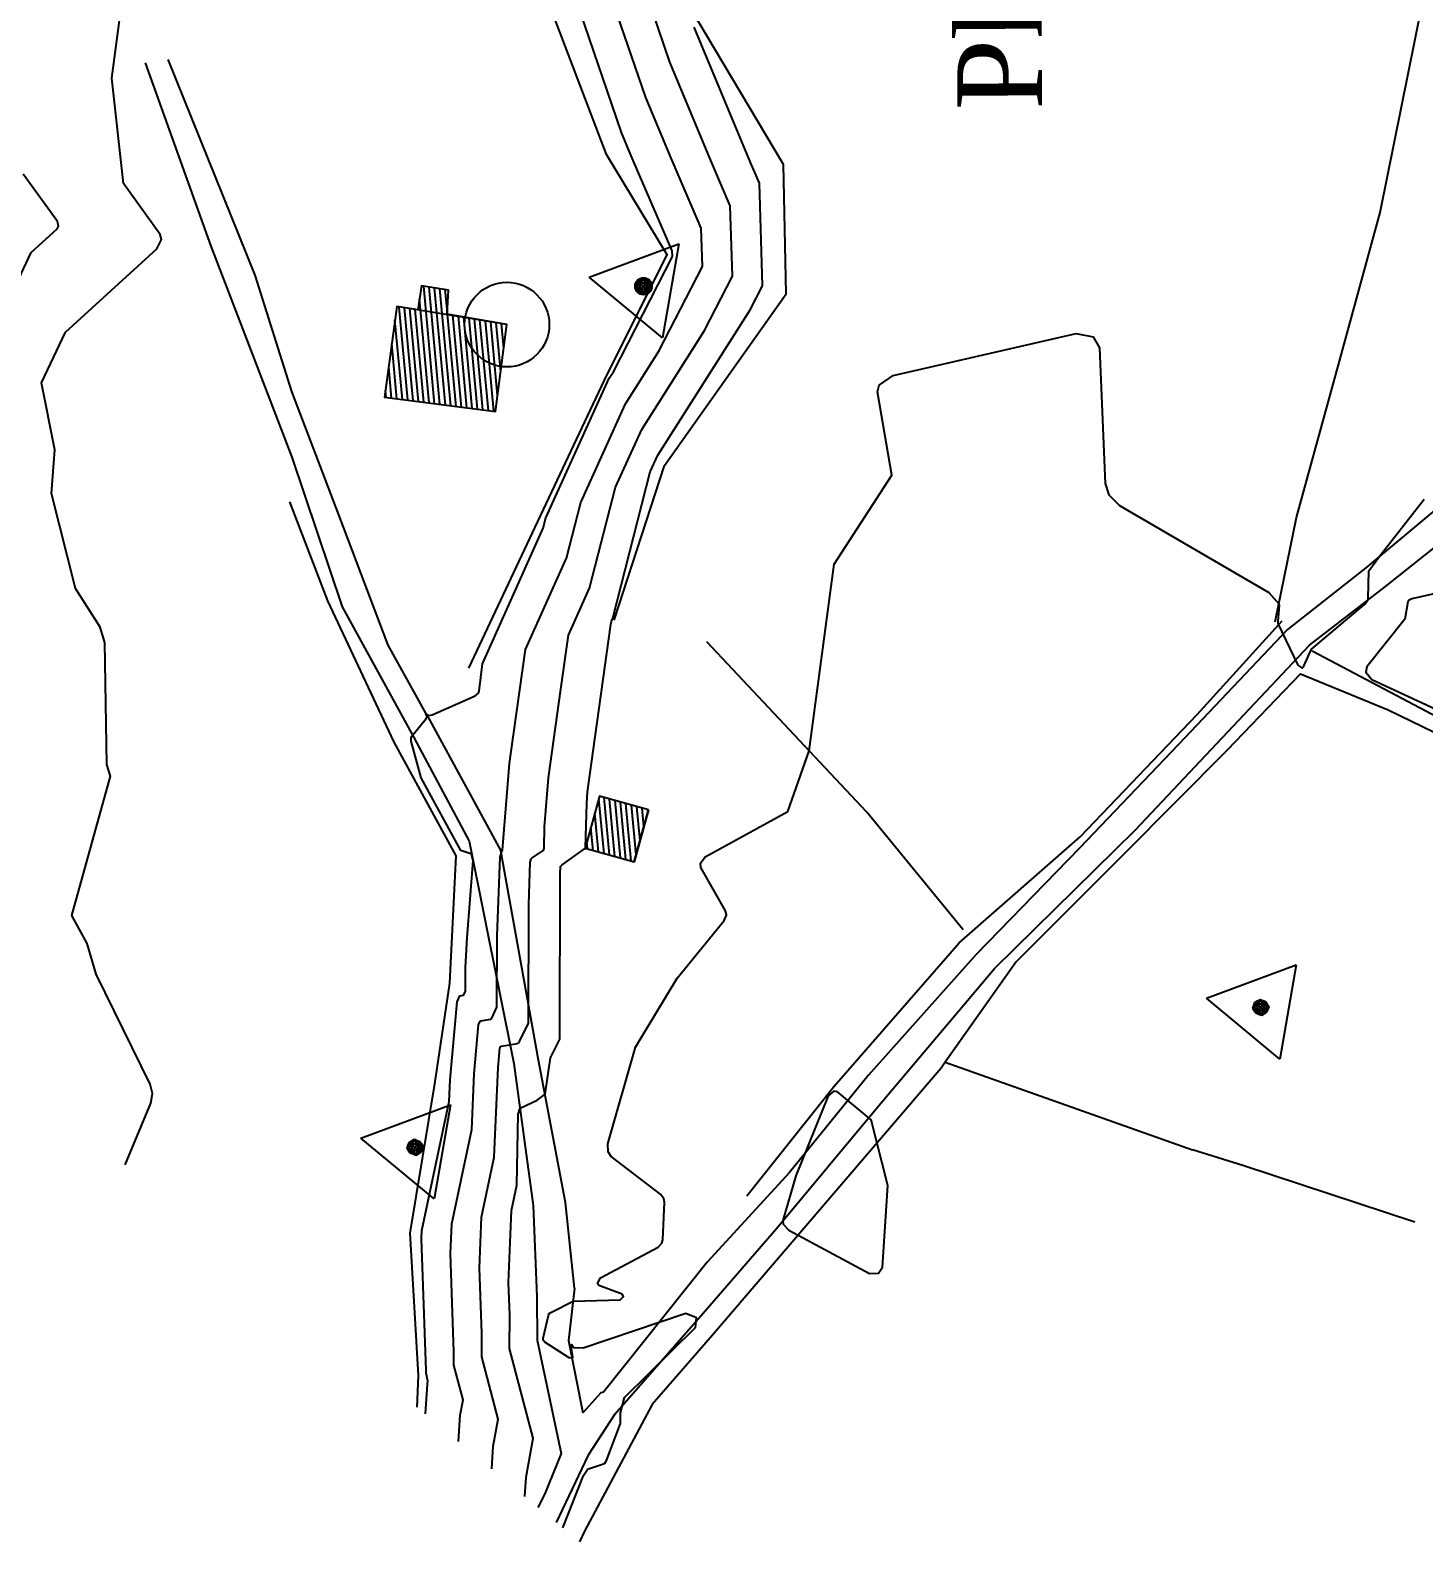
# Model space of a CAD drawing. Extents: x 15746 to 36625, y 87803 to 171760.
# Drawn here: x 19496.4 to 19661.1, y 87802.8 to 87981.4 of the extents above; entities that cross this region are included whole.
import ezdxf

# ---------------------------------------------------------------- set-up
doc = ezdxf.new("R2010")
doc.units = 0
doc.header["$LTSCALE"] = 5
doc.header["$MEASUREMENT"] = 0
doc.linetypes.add('A_CONTINUOUS_LINE', pattern=[0])
for name, color, linetype in [('CONTOUR', 254, 'Continuous'), ('EXISTING BUILDING', 21, 'Continuous'), ('EXISTING ROAD', 25, 'Continuous'), ('FENCE & GATE', 7, 'Continuous'), ('RELIEF', 255, 'Continuous'), ('STREAM & RIVER FRONT', 161, 'Continuous'), ('SURVEY', 7, 'A_CONTINUOUS_LINE'), ('text', 7, 'Continuous')]:
    doc.layers.add(name, color=color, linetype=linetype)
doc.styles.get("Standard").update_dxf_attribs({"font": 'TIMES.TTF', "height": 3})
pattern_1 = [(95.3223326, (76323.2345, 17837.62064), (-0.6223053866, -0.0579741825), [])]

# ---------------------------------------------------------------- blocks, each defined once
blk = doc.blocks.new('S022')
at = {"color": 0}
for p, q in [((-0.498, -0.286), (0.002, 0.584)), ((0.002, 0.584), (0.502, -0.286)), ((-0.078, 0.004), (0.062, 0.064)), ((-0.078, 0.004), (-0.068, 0.034)), ((-0.068, -0.026), (-0.078, 0.004)), ((0.082, 0.004), (-0.078, 0.004)), ((0.062, -0.056), (-0.078, 0.004)), ((-0.068, 0.034), (-0.058, 0.064)), ((0.002, 0.084), (-0.058, -0.056)), ((-0.058, 0.064), (-0.028, 0.074)), ((0.002, -0.076), (-0.058, 0.064)), ((-0.058, 0.064), (0.062, 0.064)), ((-0.058, -0.056), (-0.058, 0.064)), ((-0.058, 0.064), (0.082, 0.004)), ((0.082, 0.004), (-0.058, -0.056)), ((-0.028, 0.074), (0.002, 0.084)), ((0.002, 0.084), (0.032, 0.074)), ((0.002, -0.076), (0.002, 0.084)), ((0.062, -0.056), (0.002, 0.084)), ((0.062, 0.064), (0.002, -0.076)), ((0.032, 0.074), (0.062, 0.064)), ((0.062, 0.064), (0.072, 0.034)), ((0.062, 0.064), (0.062, -0.056)), ((0.072, 0.034), (0.082, 0.004)), ((0.082, 0.004), (0.072, -0.026)), ((-0.058, -0.056), (-0.068, -0.026)), ((-0.028, -0.066), (-0.058, -0.056)), ((-0.058, -0.056), (0.062, -0.056)), ((0.002, -0.076), (-0.028, -0.066)), ((0.032, -0.066), (0.002, -0.076)), ((0.062, -0.056), (0.032, -0.066)), ((0.072, -0.026), (0.062, -0.056)), ((0.502, -0.286), (-0.498, -0.286))]:
    blk.add_line(p, q, dxfattribs=at)

msp = doc.modelspace()

# ---------------------------------------------------------------- hatches: boundary and pattern name
at = {"layer": 'EXISTING BUILDING'}
h = msp.add_hatch(dxfattribs=at)
h.set_pattern_fill('ANSI31', color=256, scale=5, angle=50.32233, style=0)
h.set_pattern_definition(pattern_1)
h.paths.add_polyline_path([(19542.659, 87951.197), (19542.228, 87948.375), (19539.728, 87948.747), (19538.307, 87938.036), (19551.402, 87936.374), (19552.757, 87946.625), (19545.705, 87947.858), (19545.861, 87950.708)])
h = msp.add_hatch(dxfattribs=at)
h.set_pattern_fill('ANSI31', color=256, scale=5, angle=50.32233, style=0)
h.set_pattern_definition(pattern_1)
h.paths.add_polyline_path([(19569.489, 87889.296), (19563.709, 87890.904), (19562.003, 87884.776), (19567.784, 87883.168)])

# ---------------------------------------------------------------- linework, layer by layer
at = {"layer": 'CONTOUR', "color": 33}
for points in [[(19543.119, 87817.951), (19543.36, 87821.476), (19543.428, 87821.86), (19543.196, 87822.746), (19543.197, 87823.077), (19542.662, 87838.623), (19542.699, 87839.598), (19545.94, 87854.857), (19546.048, 87857.41), (19546.894, 87866.646), (19547.207, 87867.334), (19547.236, 87867.35), (19547.607, 87867.411), (19547.636, 87867.425), (19547.661, 87867.455), (19547.867, 87867.894), (19547.876, 87870.695), (19548.069, 87874.181), (19548.761, 87883.343), (19548.557, 87884.067), (19548.476, 87884.128), (19547.294, 87884.488), (19542.631, 87893.072), (19541.445, 87897.42), (19541.435, 87897.778), (19541.53, 87897.992), (19543.231, 87900.11), (19543.32, 87900.328), (19543.318, 87900.354), (19543.186, 87900.636), (19543.196, 87900.667), (19543.225, 87900.667), (19543.428, 87900.472), (19543.451, 87900.463), (19543.93, 87900.531), (19549.003, 87902.783), (19549.381, 87903.082), (19549.482, 87903.324), (19549.873, 87906.566), (19557.045, 87922.563), (19557.36, 87923.789), (19564.85, 87940.297), (19565.331, 87941.054), (19572.311, 87954.653), (19572.291, 87955.337), (19567.447, 87966.561), (19566.297, 87969.324), (19560.805, 87985.379)], [(19507.641, 87847.382), (19510.682, 87854.654), (19510.883, 87855.796), (19510.616, 87856.912), (19504.228, 87869.914), (19503.138, 87873.518), (19501.345, 87876.846), (19505.917, 87893.275), (19505.499, 87894.673), (19505.233, 87909.088), (19504.699, 87910.872), (19501.779, 87915.455), (19498.942, 87926.688), (19499.348, 87931.823), (19497.745, 87939.754), (19500.59, 87945.721), (19511.408, 87955.579), (19511.937, 87956.665), (19511.787, 87957.26), (19507.433, 87963.285), (19506.085, 87975.721), (19507.22, 87984.34)], [(19547.036, 87814.701), (19547.249, 87817.811), (19547.566, 87819.596), (19546.486, 87823.724), (19546.494, 87825.27), (19546.093, 87836.906), (19546.226, 87840.394), (19548.597, 87851.558), (19548.874, 87858.135), (19549.402, 87863.899), (19549.598, 87864.328), (19549.684, 87864.378), (19550.797, 87864.562), (19550.885, 87864.603), (19550.958, 87864.692), (19551.577, 87866.007), (19551.602, 87874.409), (19551.958, 87883.704), (19552.158, 87884.416), (19552.161, 87884.42), (19552.209, 87884.452), (19552.212, 87884.456), (19552.214, 87884.463), (19552.215, 87884.555), (19553.052, 87894.781), (19553.208, 87895.909), (19554.947, 87908.244), (19559.782, 87919.026), (19561.473, 87925.603), (19566.764, 87937.263), (19570.714, 87943.488), (19575.853, 87953.498), (19575.721, 87958.002), (19572.142, 87966.296), (19569.158, 87973.468), (19565.399, 87984.456)], [(19550.955, 87811.45), (19551.139, 87814.148), (19551.704, 87817.334), (19549.776, 87824.702), (19549.789, 87827.462), (19549.523, 87835.188), (19549.752, 87841.188), (19551.255, 87848.26), (19551.701, 87858.862), (19551.911, 87861.153), (19551.989, 87861.323), (19552.133, 87861.406), (19553.986, 87861.712), (19554.133, 87861.78), (19554.254, 87861.929), (19555.287, 87864.121), (19555.328, 87878.122), (19555.519, 87883.125), (19555.626, 87883.508), (19555.716, 87883.612), (19557.031, 87884.512), (19557.12, 87884.617), (19557.171, 87884.809), (19557.198, 87887.308), (19557.672, 87893.101), (19559.123, 87903.552), (19560.021, 87909.922), (19562.517, 87915.488), (19565.586, 87927.417), (19568.676, 87934.228), (19576.097, 87945.92), (19579.393, 87952.342), (19579.152, 87960.667), (19576.836, 87966.031), (19572.018, 87977.611), (19569.992, 87983.534)], [(19554.872, 87808.2), (19555.029, 87810.483), (19555.841, 87815.071), (19553.065, 87825.68), (19553.085, 87829.654), (19552.953, 87833.472), (19553.279, 87841.984), (19553.91, 87844.962), (19554.089, 87853.349), (19554.292, 87853.992), (19554.417, 87854.106), (19556.313, 87855.031), (19557.255, 87855.717), (19557.894, 87859.998), (19558.997, 87862.235), (19559.053, 87881.835), (19559.08, 87882.545), (19559.096, 87882.6), (19559.266, 87882.797), (19561.936, 87884.708), (19562.054, 87884.753), (19562.061, 87884.76), (19562.062, 87884.764), (19562.05, 87884.805), (19562.031, 87884.875), (19562.182, 87890.061), (19562.293, 87891.419), (19565.039, 87911.195), (19565.095, 87911.598), (19565.253, 87911.952), (19569.699, 87929.23), (19570.59, 87931.193), (19581.479, 87948.353), (19582.935, 87951.187), (19582.582, 87963.33), (19581.531, 87965.765), (19574.878, 87981.755)], [(19492.633, 87946.931), (19496.543, 87955.133), (19499.629, 87957.946), (19499.78, 87958.256), (19499.64, 87958.808), (19495.595, 87964.406)], [(19559.346, 87804.49), (19561.813, 87810.688), (19562.266, 87811.371), (19562.402, 87811.458), (19564.182, 87812.051), (19564.319, 87812.137), (19564.525, 87812.447), (19566.182, 87816.836), (19566.156, 87818.078), (19566.652, 87819.884), (19575.026, 87828.158), (19575.138, 87829.286), (19573.907, 87829.803), (19561.759, 87825.706), (19560.639, 87825.764), (19560.613, 87825.783), (19560.415, 87826.097), (19560.378, 87826.108), (19560.301, 87825.992), (19560.52, 87824.671), (19560.458, 87824.555), (19560.122, 87824.558), (19557.249, 87826.418), (19557.052, 87826.647), (19557.03, 87826.89), (19557.653, 87829.583), (19557.754, 87829.799), (19557.933, 87829.948), (19560.563, 87831.251), (19566.127, 87831.44), (19566.526, 87831.803), (19566.39, 87832.079), (19563.626, 87833.106), (19563.471, 87833.345), (19563.818, 87834.009), (19570.608, 87837.643), (19571.07, 87838.122), (19571.18, 87838.495), (19571.376, 87842.98), (19571.305, 87843.361), (19570.923, 87843.871), (19565.071, 87848.363), (19564.712, 87848.899), (19564.687, 87849.857), (19567.956, 87861.255), (19572.867, 87869.441), (19578.427, 87876.222), (19578.691, 87876.879), (19578.598, 87877.385), (19575.674, 87882.486), (19575.628, 87883.014), (19576.198, 87883.747), (19585.951, 87889.121), (19588.481, 87896.28), (19591.427, 87918.347), (19598.252, 87928.857), (19596.531, 87938.683), (19596.72, 87939.492), (19598.382, 87940.615), (19620.019, 87945.595), (19622.026, 87945.184), (19622.765, 87943.902), (19623.447, 87927.844), (19623.889, 87926.531), (19625.122, 87925.273), (19642.77, 87914.964), (19643.965, 87913.647), (19643.998, 87913.495), (19643.855, 87911.56), (19643.845, 87911.325), (19646.214, 87906.413), (19646.691, 87906.071), (19646.741, 87906.063), (19646.891, 87906.19), (19647.808, 87908.307), (19654.076, 87913.559), (19654.469, 87914.074), (19654.531, 87914.322), (19654.609, 87917.543), (19655.907, 87919.309), (19661.143, 87925.987)], [(19664.749, 87915.394), (19659.662, 87914.242), (19659.298, 87914.032), (19659.219, 87913.883), (19658.832, 87911.84), (19654.368, 87906.182), (19654.247, 87905.578), (19654.936, 87904.706), (19666.748, 87899.248), (19670.472, 87897.834), (19674.303, 87895.998), (19676.775, 87893.915), (19677.436, 87885.883), (19678.362, 87880.532), (19680.802, 87867.344), (19680.972, 87866.392), (19681.039, 87865.91)], [(19586.877, 87846.085), (19585.345, 87840.811), (19585.382, 87840.361), (19586.046, 87839.659), (19595.611, 87834.553), (19596.642, 87834.562), (19597.115, 87835.267), (19597.749, 87844.929), (19595.781, 87852.682), (19591.83, 87855.994), (19591.396, 87856.086), (19590.721, 87855.524), (19586.877, 87846.085)]]:
    msp.add_lwpolyline(points, dxfattribs=at)
at = {"layer": 'Defpoints'}
msp.add_line((19552.757, 87946.625), (19539.728, 87948.747), dxfattribs=at)
for centre, radius in [((19552.756, 87946.625), 5), ((19568.888, 87951.154), 1)]:
    msp.add_circle(centre, radius, dxfattribs=at)
at = {"layer": 'EXISTING BUILDING'}
msp.add_line((19569.489, 87889.296), (19567.784, 87883.168), dxfattribs=at)
for points in [[(19538.307, 87938.036), (19551.402, 87936.374), (19552.757, 87946.625), (19545.705, 87947.858), (19545.861, 87950.708), (19542.659, 87951.197)], [(19542.659, 87951.197), (19542.228, 87948.375), (19539.728, 87948.747), (19538.307, 87938.036)], [(19551.402, 87936.374), (19552.757, 87946.625), (19545.705, 87947.858), (19545.861, 87950.708), (19542.659, 87951.197), (19542.228, 87948.375), (19539.728, 87948.747), (19538.307, 87938.036), (19551.402, 87936.374)], [(19569.489, 87889.296), (19563.709, 87890.904), (19562.003, 87884.776), (19567.784, 87883.168), (19569.489, 87889.296)]]:
    msp.add_lwpolyline(points, dxfattribs=at)
at = {"layer": 'EXISTING ROAD'}
for p, q in [((19509.992, 87977.563), (19517.76, 87955.903)), ((19543.363, 87900.362), (19552.025, 87884.451)), ((19541.754, 87897.854), (19548.293, 87885.625)), ((19556.303, 87831.794), (19556.325, 87826.648)), ((19560.737, 87832.814), (19560.049, 87826.641)), ((19556.325, 87826.648), (19559.152, 87813.261)), ((19560.049, 87826.641), (19561.725, 87818.098)), ((19563.869, 87820.443), (19561.725, 87818.098)), ((19564.169, 87820.516), (19563.869, 87820.443)), ((19559.152, 87813.261), (19557.209, 87808.428)), ((19557.209, 87808.428), (19556.426, 87806.912))]:
    msp.add_line(p, q, dxfattribs=at)
for points in [[(19543.363, 87900.362), (19538.725, 87908.767), (19532.875, 87924.166), (19527.356, 87938.715), (19523.022, 87952.465), (19512.72, 87977.947)], [(19517.76, 87955.903), (19527.331, 87930.965), (19533.287, 87913.269), (19541.754, 87897.854)], [(19664.503, 87926.463), (19654.224, 87917.907), (19644.993, 87910.626), (19632.111, 87897.045), (19620.397, 87884.797), (19608.199, 87872.238), (19595.47, 87857.962), (19586.141, 87846.487), (19576.421, 87835.859), (19564.169, 87820.516)], [(19565.506, 87817.909), (19576.176, 87830.115), (19584.613, 87839.858), (19596.757, 87854.408), (19610.356, 87870.548), (19626.977, 87886.898), (19647.601, 87908.748), (19656.562, 87915.695), (19667.497, 87924.379)], [(19548.293, 87885.625), (19553.566, 87859.34), (19555.843, 87842.562), (19556.303, 87831.794)], [(19560.737, 87832.814), (19559.685, 87842.935), (19556.49, 87859.731), (19552.025, 87884.451)], [(19565.506, 87817.909), (19562.351, 87813.067), (19558.57, 87805.133)]]:
    msp.add_lwpolyline(points, dxfattribs=at)
at = {"layer": 'FENCE & GATE'}
for p, q in [((19604.076, 87858.801), (19577.057, 87827.267)), ((19604.524, 87859.489), (19633.778, 87849.153))]:
    msp.add_line(p, q, dxfattribs=at)
for points in [[(19581.098, 87843.719), (19591.423, 87856.673), (19606.207, 87873.583), (19620.476, 87886.109), (19634.302, 87900.563), (19644.362, 87911.623)], [(19606.669, 87875.133), (19595.3, 87889.022), (19576.385, 87909.153)], [(19612.921, 87871.345), (19625.743, 87884.142), (19637.882, 87896.413), (19646.517, 87905.367), (19656.865, 87901.103), (19671.804, 87893.868), (19677.973, 87869.099), (19678.97, 87863.416)], [(19612.921, 87871.345), (19604.524, 87859.489), (19604.076, 87858.801)], [(19660.037, 87840.592), (19639.823, 87847.265), (19633.778, 87849.153)], [(19577.057, 87827.267), (19569.925, 87819.048), (19561.903, 87804.094), (19561.325, 87802.848)]]:
    msp.add_lwpolyline(points, dxfattribs=at)
at = {"layer": 'RELIEF'}
for points in [[(19548.249, 87906.029), (19556.417, 87923.374), (19564.585, 87940.718), (19571.675, 87954.86), (19564.505, 87966.728), (19557.163, 87986.11), (19549.209, 87996.089), (19543.247, 88005.211), (19534.727, 88021.037)], [(19565.438, 87911.712), (19571.363, 87929.964), (19585.73, 87950.274), (19585.432, 87965.544), (19575.362, 87982.455), (19565.293, 87999.366)], [(19542.159, 87818.747), (19542.296, 87822.477), (19541.331, 87839.289), (19544.255, 87856.949), (19546.01, 87868.837), (19546.745, 87883.866), (19539.42, 87897.294), (19531.6, 87913.996), (19527.098, 87925.687)]]:
    msp.add_lwpolyline(points, dxfattribs=at)
at = {"layer": 'STREAM & RIVER FRONT'}
for points in [[(19643.529, 87911.517), (19646.059, 87923.848), (19650.993, 87941.858), (19655.927, 87959.867), (19658.42, 87972.153), (19660.912, 87984.439), (19663.433, 88003.957), (19666.002, 88016.255), (19668.756, 88029.333), (19670.241, 88042.752)], [(19647.909, 87908.09), (19668.419, 87897.245), (19675.439, 87893.522), (19678.372, 87875.136), (19680, 87864.658)]]:
    msp.add_lwpolyline(points, dxfattribs=at)

# ---------------------------------------------------------------- block references
at = {"layer": 'SURVEY', "color": 16, "xscale": 11.25, "yscale": 11.25, "zscale": 11.25, "rotation": 320.3223326313388}
for p in [(19568.842, 87951.134), (19568.842, 87951.134), (19641.779, 87865.949), (19641.779, 87865.949), (19541.86, 87849.424)]:
    msp.add_blockref('S022', p, dxfattribs=at)
at = {"layer": 'SURVEY', "color": 3, "xscale": 11.25, "yscale": 11.25, "zscale": 11.25, "rotation": 320.3223326313388}
for p in [(19568.842, 87951.134), (19568.842, 87951.134), (19641.779, 87865.949), (19641.779, 87865.949), (19541.86, 87849.424)]:
    msp.add_blockref('S022', p, dxfattribs=at)

# ---------------------------------------------------------------- texts
at = {"layer": 'text', "color": 254, "insert": (19605.989, 87971.953), "char_height": 10, "width": 48.70801, "attachment_point": 1, "rotation": 90.32233}
msp.add_mtext('Phase II', dxfattribs=at)

doc.saveas('drawing.dxf')
